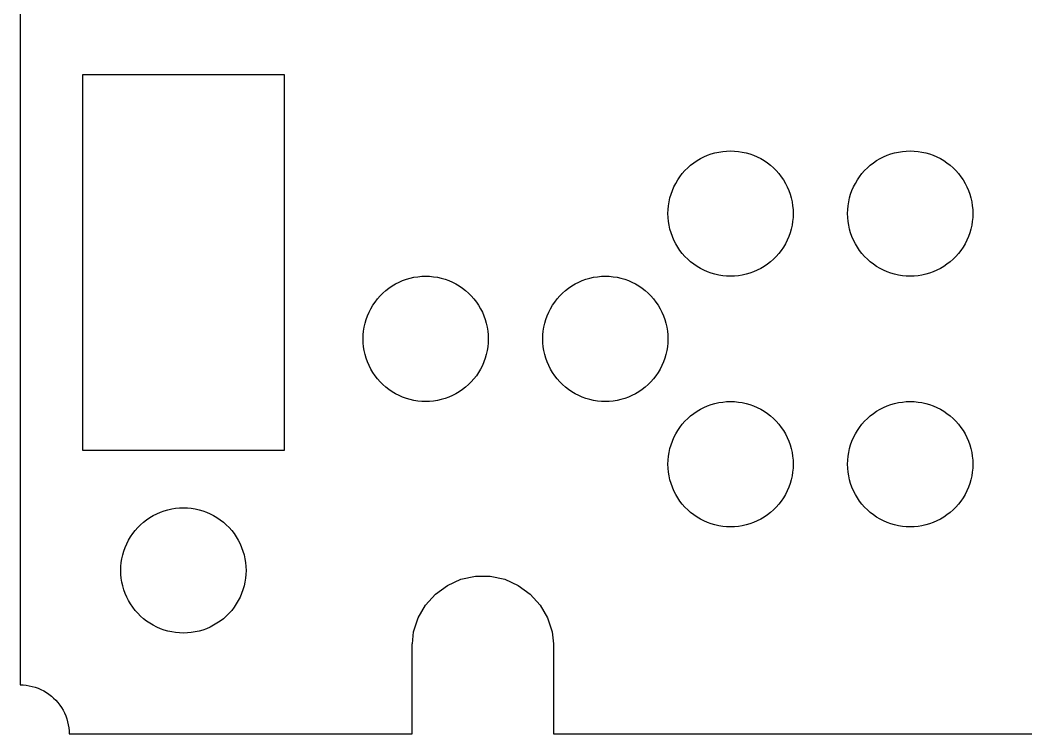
# Model space of a CAD drawing. Header units: metres. Extents: x -184 to 184, y -131 to 131.
# Drawn here: x -183.5 to 1.2, y -131 to 0 of the extents above; entities that cross this region are included whole.
import ezdxf

# ---------------------------------------------------------------- set-up
doc = ezdxf.new("R2010")
doc.units = ezdxf.units.M

msp = doc.modelspace()

# ---------------------------------------------------------------- linework, layer by layer
for p, q in [((-183.5, 122), (-183.5, -122)), ((-172, -79), (-172, -10)), ((-172, -10), (-135, -10)), ((-135, -10), (-135, -79)), ((-53.7221, -24.0227), (-53, -24)), ((-53, -24), (-52.2779, -24.0227)), ((-20.7221, -24.0227), (-20, -24)), ((-20, -24), (-19.2779, -24.0227)), ((-59.7595, -26.1963), (-59.162, -25.7902)), ((-59.162, -25.7902), (-58.5402, -25.4225)), ((-58.5402, -25.4225), (-57.8965, -25.0945)), ((-57.8965, -25.0945), (-57.2334, -24.8076)), ((-57.2334, -24.8076), (-56.5537, -24.5629)), ((-56.5537, -24.5629), (-55.8599, -24.3613)), ((-55.8599, -24.3613), (-55.1549, -24.2037)), ((-55.1549, -24.2037), (-54.4413, -24.0907)), ((-54.4413, -24.0907), (-53.7221, -24.0227)), ((-52.2779, -24.0227), (-51.5587, -24.0907)), ((-51.5587, -24.0907), (-50.8451, -24.2037)), ((-50.8451, -24.2037), (-50.1401, -24.3613)), ((-50.1401, -24.3613), (-49.4463, -24.5629)), ((-49.4463, -24.5629), (-48.7666, -24.8076)), ((-48.7666, -24.8076), (-48.1035, -25.0945)), ((-48.1035, -25.0945), (-47.4598, -25.4225)), ((-47.4598, -25.4225), (-46.838, -25.7902)), ((-46.838, -25.7902), (-46.2405, -26.1963)), ((-26.7595, -26.1963), (-26.162, -25.7902)), ((-26.162, -25.7902), (-25.5402, -25.4225)), ((-25.5402, -25.4225), (-24.8965, -25.0945)), ((-24.8965, -25.0945), (-24.2334, -24.8076)), ((-24.2334, -24.8076), (-23.5537, -24.5629)), ((-23.5537, -24.5629), (-22.8599, -24.3613)), ((-22.8599, -24.3613), (-22.1549, -24.2037)), ((-22.1549, -24.2037), (-21.4413, -24.0907)), ((-21.4413, -24.0907), (-20.7221, -24.0227)), ((-19.2779, -24.0227), (-18.5587, -24.0907)), ((-18.5587, -24.0907), (-17.8451, -24.2037)), ((-17.8451, -24.2037), (-17.1401, -24.3613)), ((-17.1401, -24.3613), (-16.4463, -24.5629)), ((-16.4463, -24.5629), (-15.7666, -24.8076)), ((-15.7666, -24.8076), (-15.1035, -25.0945)), ((-15.1035, -25.0945), (-14.4598, -25.4225)), ((-14.4598, -25.4225), (-13.838, -25.7902)), ((-13.838, -25.7902), (-13.2405, -26.1963)), ((-61.8609, -28.1696), (-61.3831, -27.6277)), ((-61.3831, -27.6277), (-60.8723, -27.1169)), ((-60.8723, -27.1169), (-60.3304, -26.6391)), ((-60.3304, -26.6391), (-59.7595, -26.1963)), ((-46.2405, -26.1963), (-45.6696, -26.6391)), ((-45.6696, -26.6391), (-45.1277, -27.1169)), ((-45.1277, -27.1169), (-44.6169, -27.6277)), ((-44.6169, -27.6277), (-44.1391, -28.1696)), ((-28.8609, -28.1696), (-28.3831, -27.6277)), ((-28.3831, -27.6277), (-27.8723, -27.1169)), ((-27.8723, -27.1169), (-27.3304, -26.6391)), ((-27.3304, -26.6391), (-26.7595, -26.1963)), ((-13.2405, -26.1963), (-12.6696, -26.6391)), ((-12.6696, -26.6391), (-12.1277, -27.1169)), ((-12.1277, -27.1169), (-11.6169, -27.6277)), ((-11.6169, -27.6277), (-11.1391, -28.1696)), ((-63.0775, -29.9598), (-62.7098, -29.338)), ((-62.7098, -29.338), (-62.3037, -28.7405)), ((-62.3037, -28.7405), (-61.8609, -28.1696)), ((-44.1391, -28.1696), (-43.6963, -28.7405)), ((-43.6963, -28.7405), (-43.2902, -29.338)), ((-43.2902, -29.338), (-42.9225, -29.9598)), ((-30.0775, -29.9598), (-29.7098, -29.338)), ((-29.7098, -29.338), (-29.3037, -28.7405)), ((-29.3037, -28.7405), (-28.8609, -28.1696)), ((-11.1391, -28.1696), (-10.6963, -28.7405)), ((-10.6963, -28.7405), (-10.2902, -29.338)), ((-10.2902, -29.338), (-9.92247, -29.9598)), ((-63.9371, -31.9463), (-63.6924, -31.2666)), ((-63.6924, -31.2666), (-63.4055, -30.6035)), ((-63.4055, -30.6035), (-63.0775, -29.9598)), ((-42.9225, -29.9598), (-42.5945, -30.6035)), ((-42.5945, -30.6035), (-42.3076, -31.2666)), ((-42.3076, -31.2666), (-42.0629, -31.9463)), ((-30.9371, -31.9463), (-30.6924, -31.2666)), ((-30.6924, -31.2666), (-30.4055, -30.6035)), ((-30.4055, -30.6035), (-30.0775, -29.9598)), ((-9.92247, -29.9598), (-9.59448, -30.6035)), ((-9.59448, -30.6035), (-9.30756, -31.2666)), ((-9.30756, -31.2666), (-9.06284, -31.9463)), ((-64.2963, -33.3451), (-64.1387, -32.6401)), ((-64.1387, -32.6401), (-63.9371, -31.9463)), ((-42.0629, -31.9463), (-41.8613, -32.6401)), ((-41.8613, -32.6401), (-41.7037, -33.3451)), ((-31.2963, -33.3451), (-31.1387, -32.6401)), ((-31.1387, -32.6401), (-30.9371, -31.9463)), ((-9.06284, -31.9463), (-8.86128, -32.6401)), ((-8.86128, -32.6401), (-8.70369, -33.3451)), ((-64.5, -35.5), (-64.4773, -34.7779)), ((-64.4773, -34.7779), (-64.4093, -34.0587)), ((-64.4093, -34.0587), (-64.2963, -33.3451)), ((-41.7037, -33.3451), (-41.5907, -34.0587)), ((-41.5907, -34.0587), (-41.5227, -34.7779)), ((-41.5227, -34.7779), (-41.5, -35.5)), ((-31.5, -35.5), (-31.4773, -34.7779)), ((-31.4773, -34.7779), (-31.4093, -34.0587)), ((-31.4093, -34.0587), (-31.2963, -33.3451)), ((-8.70369, -33.3451), (-8.59067, -34.0587)), ((-8.59067, -34.0587), (-8.52269, -34.7779)), ((-8.52269, -34.7779), (-8.5, -35.5)), ((-64.4773, -36.2221), (-64.5, -35.5)), ((-64.4093, -36.9413), (-64.4773, -36.2221)), ((-64.2963, -37.6549), (-64.4093, -36.9413)), ((-41.5907, -36.9413), (-41.7037, -37.6549)), ((-41.5227, -36.2221), (-41.5907, -36.9413)), ((-41.5, -35.5), (-41.5227, -36.2221)), ((-31.4773, -36.2221), (-31.5, -35.5)), ((-31.4093, -36.9413), (-31.4773, -36.2221)), ((-31.2963, -37.6549), (-31.4093, -36.9413)), ((-8.59067, -36.9413), (-8.70369, -37.6549)), ((-8.52269, -36.2221), (-8.59067, -36.9413)), ((-8.5, -35.5), (-8.52269, -36.2221)), ((-64.1387, -38.3599), (-64.2963, -37.6549)), ((-63.9371, -39.0537), (-64.1387, -38.3599)), ((-41.8613, -38.3599), (-42.0629, -39.0537)), ((-41.7037, -37.6549), (-41.8613, -38.3599)), ((-31.1387, -38.3599), (-31.2963, -37.6549)), ((-30.9371, -39.0537), (-31.1387, -38.3599)), ((-8.86128, -38.3599), (-9.06284, -39.0537)), ((-8.70369, -37.6549), (-8.86128, -38.3599)), ((-63.6924, -39.7334), (-63.9371, -39.0537)), ((-63.4055, -40.3965), (-63.6924, -39.7334)), ((-63.0775, -41.0402), (-63.4055, -40.3965)), ((-42.5945, -40.3965), (-42.9225, -41.0402)), ((-42.3076, -39.7334), (-42.5945, -40.3965)), ((-42.0629, -39.0537), (-42.3076, -39.7334)), ((-30.6924, -39.7334), (-30.9371, -39.0537)), ((-30.4055, -40.3965), (-30.6924, -39.7334)), ((-30.0775, -41.0402), (-30.4055, -40.3965)), ((-9.59448, -40.3965), (-9.92247, -41.0402)), ((-9.30756, -39.7334), (-9.59448, -40.3965)), ((-9.06284, -39.0537), (-9.30756, -39.7334)), ((-62.7098, -41.662), (-63.0775, -41.0402)), ((-62.3037, -42.2595), (-62.7098, -41.662)), ((-61.8609, -42.8304), (-62.3037, -42.2595)), ((-43.6963, -42.2595), (-44.1391, -42.8304)), ((-43.2902, -41.662), (-43.6963, -42.2595)), ((-42.9225, -41.0402), (-43.2902, -41.662)), ((-29.7098, -41.662), (-30.0775, -41.0402)), ((-29.3037, -42.2595), (-29.7098, -41.662)), ((-28.8609, -42.8304), (-29.3037, -42.2595)), ((-10.6963, -42.2595), (-11.1391, -42.8304)), ((-10.2902, -41.662), (-10.6963, -42.2595)), ((-9.92247, -41.0402), (-10.2902, -41.662)), ((-61.3831, -43.3723), (-61.8609, -42.8304)), ((-60.8723, -43.8831), (-61.3831, -43.3723)), ((-60.3304, -44.3609), (-60.8723, -43.8831)), ((-45.1277, -43.8831), (-45.6696, -44.3609)), ((-44.6169, -43.3723), (-45.1277, -43.8831)), ((-44.1391, -42.8304), (-44.6169, -43.3723)), ((-28.3831, -43.3723), (-28.8609, -42.8304)), ((-27.8723, -43.8831), (-28.3831, -43.3723)), ((-27.3304, -44.3609), (-27.8723, -43.8831)), ((-12.1277, -43.8831), (-12.6696, -44.3609)), ((-11.6169, -43.3723), (-12.1277, -43.8831)), ((-11.1391, -42.8304), (-11.6169, -43.3723)), ((-59.7595, -44.8037), (-60.3304, -44.3609)), ((-59.162, -45.2098), (-59.7595, -44.8037)), ((-58.5402, -45.5775), (-59.162, -45.2098)), ((-57.8965, -45.9055), (-58.5402, -45.5775)), ((-57.2334, -46.1924), (-57.8965, -45.9055)), ((-48.1035, -45.9055), (-48.7666, -46.1924)), ((-47.4598, -45.5775), (-48.1035, -45.9055)), ((-46.838, -45.2098), (-47.4598, -45.5775)), ((-46.2405, -44.8037), (-46.838, -45.2098)), ((-45.6696, -44.3609), (-46.2405, -44.8037)), ((-26.7595, -44.8037), (-27.3304, -44.3609)), ((-26.162, -45.2098), (-26.7595, -44.8037)), ((-25.5402, -45.5775), (-26.162, -45.2098)), ((-24.8965, -45.9055), (-25.5402, -45.5775)), ((-24.2334, -46.1924), (-24.8965, -45.9055)), ((-15.1035, -45.9055), (-15.7666, -46.1924)), ((-14.4598, -45.5775), (-15.1035, -45.9055)), ((-13.838, -45.2098), (-14.4598, -45.5775)), ((-13.2405, -44.8037), (-13.838, -45.2098)), ((-12.6696, -44.3609), (-13.2405, -44.8037)), ((-113.896, -48.0945), (-113.233, -47.8076)), ((-113.233, -47.8076), (-112.554, -47.5629)), ((-112.554, -47.5629), (-111.86, -47.3613)), ((-111.86, -47.3613), (-111.155, -47.2037)), ((-111.155, -47.2037), (-110.441, -47.0907)), ((-110.441, -47.0907), (-109.722, -47.0227)), ((-109.722, -47.0227), (-109, -47)), ((-109, -47), (-108.278, -47.0227)), ((-108.278, -47.0227), (-107.559, -47.0907)), ((-107.559, -47.0907), (-106.845, -47.2037)), ((-106.845, -47.2037), (-106.14, -47.3613)), ((-106.14, -47.3613), (-105.446, -47.5629)), ((-105.446, -47.5629), (-104.767, -47.8076)), ((-104.767, -47.8076), (-104.104, -48.0945)), ((-80.8965, -48.0945), (-80.2334, -47.8076)), ((-80.2334, -47.8076), (-79.5537, -47.5629)), ((-79.5537, -47.5629), (-78.8599, -47.3613)), ((-78.8599, -47.3613), (-78.1549, -47.2037)), ((-78.1549, -47.2037), (-77.4413, -47.0907)), ((-77.4413, -47.0907), (-76.7221, -47.0227)), ((-76.7221, -47.0227), (-76, -47)), ((-76, -47), (-75.2779, -47.0227)), ((-75.2779, -47.0227), (-74.5587, -47.0907)), ((-74.5587, -47.0907), (-73.8451, -47.2037)), ((-73.8451, -47.2037), (-73.1401, -47.3613)), ((-73.1401, -47.3613), (-72.4463, -47.5629)), ((-72.4463, -47.5629), (-71.7666, -47.8076)), ((-71.7666, -47.8076), (-71.1035, -48.0945)), ((-56.5537, -46.4371), (-57.2334, -46.1924)), ((-55.8599, -46.6387), (-56.5537, -46.4371)), ((-55.1549, -46.7963), (-55.8599, -46.6387)), ((-54.4413, -46.9093), (-55.1549, -46.7963)), ((-53.7221, -46.9773), (-54.4413, -46.9093)), ((-53, -47), (-53.7221, -46.9773)), ((-52.2779, -46.9773), (-53, -47)), ((-51.5587, -46.9093), (-52.2779, -46.9773)), ((-50.8451, -46.7963), (-51.5587, -46.9093)), ((-50.1401, -46.6387), (-50.8451, -46.7963)), ((-49.4463, -46.4371), (-50.1401, -46.6387)), ((-48.7666, -46.1924), (-49.4463, -46.4371)), ((-23.5537, -46.4371), (-24.2334, -46.1924)), ((-22.8599, -46.6387), (-23.5537, -46.4371)), ((-22.1549, -46.7963), (-22.8599, -46.6387)), ((-21.4413, -46.9093), (-22.1549, -46.7963)), ((-20.7221, -46.9773), (-21.4413, -46.9093)), ((-20, -47), (-20.7221, -46.9773)), ((-19.2779, -46.9773), (-20, -47)), ((-18.5587, -46.9093), (-19.2779, -46.9773)), ((-17.8451, -46.7963), (-18.5587, -46.9093)), ((-17.1401, -46.6387), (-17.8451, -46.7963)), ((-16.4463, -46.4371), (-17.1401, -46.6387)), ((-15.7666, -46.1924), (-16.4463, -46.4371)), ((-116.872, -50.1169), (-116.33, -49.6391)), ((-116.33, -49.6391), (-115.76, -49.1963)), ((-115.76, -49.1963), (-115.162, -48.7902)), ((-115.162, -48.7902), (-114.54, -48.4225)), ((-114.54, -48.4225), (-113.896, -48.0945)), ((-104.104, -48.0945), (-103.46, -48.4225)), ((-103.46, -48.4225), (-102.838, -48.7902)), ((-102.838, -48.7902), (-102.24, -49.1963)), ((-102.24, -49.1963), (-101.67, -49.6391)), ((-101.67, -49.6391), (-101.128, -50.1169)), ((-83.8723, -50.1169), (-83.3304, -49.6391)), ((-83.3304, -49.6391), (-82.7595, -49.1963)), ((-82.7595, -49.1963), (-82.162, -48.7902)), ((-82.162, -48.7902), (-81.5402, -48.4225)), ((-81.5402, -48.4225), (-80.8965, -48.0945)), ((-71.1035, -48.0945), (-70.4598, -48.4225)), ((-70.4598, -48.4225), (-69.838, -48.7902)), ((-69.838, -48.7902), (-69.2405, -49.1963)), ((-69.2405, -49.1963), (-68.6696, -49.6391)), ((-68.6696, -49.6391), (-68.1277, -50.1169)), ((-118.304, -51.7405), (-117.861, -51.1696)), ((-117.861, -51.1696), (-117.383, -50.6277)), ((-117.383, -50.6277), (-116.872, -50.1169)), ((-101.128, -50.1169), (-100.617, -50.6277)), ((-100.617, -50.6277), (-100.139, -51.1696)), ((-100.139, -51.1696), (-99.6963, -51.7405)), ((-85.3037, -51.7405), (-84.8609, -51.1696)), ((-84.8609, -51.1696), (-84.3831, -50.6277)), ((-84.3831, -50.6277), (-83.8723, -50.1169)), ((-68.1277, -50.1169), (-67.6169, -50.6277)), ((-67.6169, -50.6277), (-67.1391, -51.1696)), ((-67.1391, -51.1696), (-66.6963, -51.7405)), ((-119.406, -53.6035), (-119.078, -52.9598)), ((-119.078, -52.9598), (-118.71, -52.338)), ((-118.71, -52.338), (-118.304, -51.7405)), ((-99.6963, -51.7405), (-99.2902, -52.338)), ((-99.2902, -52.338), (-98.9225, -52.9598)), ((-98.9225, -52.9598), (-98.5945, -53.6035)), ((-86.4055, -53.6035), (-86.0775, -52.9598)), ((-86.0775, -52.9598), (-85.7098, -52.338)), ((-85.7098, -52.338), (-85.3037, -51.7405)), ((-66.6963, -51.7405), (-66.2902, -52.338)), ((-66.2902, -52.338), (-65.9225, -52.9598)), ((-65.9225, -52.9598), (-65.5945, -53.6035)), ((-120.139, -55.6401), (-119.937, -54.9463)), ((-119.937, -54.9463), (-119.692, -54.2666)), ((-119.692, -54.2666), (-119.406, -53.6035)), ((-98.5945, -53.6035), (-98.3076, -54.2666)), ((-98.3076, -54.2666), (-98.0629, -54.9463)), ((-98.0629, -54.9463), (-97.8613, -55.6401)), ((-87.1387, -55.6401), (-86.9371, -54.9463)), ((-86.9371, -54.9463), (-86.6924, -54.2666)), ((-86.6924, -54.2666), (-86.4055, -53.6035)), ((-65.5945, -53.6035), (-65.3076, -54.2666)), ((-65.3076, -54.2666), (-65.0629, -54.9463)), ((-65.0629, -54.9463), (-64.8613, -55.6401)), ((-120.477, -57.7779), (-120.409, -57.0587)), ((-120.409, -57.0587), (-120.296, -56.3451)), ((-120.296, -56.3451), (-120.139, -55.6401)), ((-97.8613, -55.6401), (-97.7037, -56.3451)), ((-97.7037, -56.3451), (-97.5907, -57.0587)), ((-97.5907, -57.0587), (-97.5227, -57.7779)), ((-87.4773, -57.7779), (-87.4093, -57.0587)), ((-87.4093, -57.0587), (-87.2963, -56.3451)), ((-87.2963, -56.3451), (-87.1387, -55.6401)), ((-64.8613, -55.6401), (-64.7037, -56.3451)), ((-64.7037, -56.3451), (-64.5907, -57.0587)), ((-64.5907, -57.0587), (-64.5227, -57.7779)), ((-120.5, -58.5), (-120.477, -57.7779)), ((-120.477, -59.2221), (-120.5, -58.5)), ((-97.5227, -57.7779), (-97.5, -58.5)), ((-97.5, -58.5), (-97.5227, -59.2221)), ((-87.5, -58.5), (-87.4773, -57.7779)), ((-87.4773, -59.2221), (-87.5, -58.5)), ((-64.5227, -57.7779), (-64.5, -58.5)), ((-64.5, -58.5), (-64.5227, -59.2221)), ((-120.409, -59.9413), (-120.477, -59.2221)), ((-120.296, -60.6549), (-120.409, -59.9413)), ((-120.139, -61.3599), (-120.296, -60.6549)), ((-97.7037, -60.6549), (-97.8613, -61.3599)), ((-97.5907, -59.9413), (-97.7037, -60.6549)), ((-97.5227, -59.2221), (-97.5907, -59.9413)), ((-87.4093, -59.9413), (-87.4773, -59.2221)), ((-87.2963, -60.6549), (-87.4093, -59.9413)), ((-87.1387, -61.3599), (-87.2963, -60.6549)), ((-64.7037, -60.6549), (-64.8613, -61.3599)), ((-64.5907, -59.9413), (-64.7037, -60.6549)), ((-64.5227, -59.2221), (-64.5907, -59.9413)), ((-119.937, -62.0537), (-120.139, -61.3599)), ((-119.692, -62.7334), (-119.937, -62.0537)), ((-119.406, -63.3965), (-119.692, -62.7334)), ((-98.3076, -62.7334), (-98.5945, -63.3965)), ((-98.0629, -62.0537), (-98.3076, -62.7334)), ((-97.8613, -61.3599), (-98.0629, -62.0537)), ((-86.9371, -62.0537), (-87.1387, -61.3599)), ((-86.6924, -62.7334), (-86.9371, -62.0537)), ((-86.4055, -63.3965), (-86.6924, -62.7334)), ((-65.3076, -62.7334), (-65.5945, -63.3965)), ((-65.0629, -62.0537), (-65.3076, -62.7334)), ((-64.8613, -61.3599), (-65.0629, -62.0537)), ((-119.078, -64.0402), (-119.406, -63.3965)), ((-118.71, -64.662), (-119.078, -64.0402)), ((-118.304, -65.2595), (-118.71, -64.662)), ((-99.2902, -64.662), (-99.6963, -65.2595)), ((-98.9225, -64.0402), (-99.2902, -64.662)), ((-98.5945, -63.3965), (-98.9225, -64.0402)), ((-86.0775, -64.0402), (-86.4055, -63.3965)), ((-85.7098, -64.662), (-86.0775, -64.0402)), ((-85.3037, -65.2595), (-85.7098, -64.662)), ((-66.2902, -64.662), (-66.6963, -65.2595)), ((-65.9225, -64.0402), (-66.2902, -64.662)), ((-65.5945, -63.3965), (-65.9225, -64.0402)), ((-117.861, -65.8304), (-118.304, -65.2595)), ((-117.383, -66.3723), (-117.861, -65.8304)), ((-116.872, -66.8831), (-117.383, -66.3723)), ((-100.617, -66.3723), (-101.128, -66.8831)), ((-100.139, -65.8304), (-100.617, -66.3723)), ((-99.6963, -65.2595), (-100.139, -65.8304)), ((-84.8609, -65.8304), (-85.3037, -65.2595)), ((-84.3831, -66.3723), (-84.8609, -65.8304)), ((-83.8723, -66.8831), (-84.3831, -66.3723)), ((-67.6169, -66.3723), (-68.1277, -66.8831)), ((-67.1391, -65.8304), (-67.6169, -66.3723)), ((-66.6963, -65.2595), (-67.1391, -65.8304)), ((-116.33, -67.3609), (-116.872, -66.8831)), ((-115.76, -67.8037), (-116.33, -67.3609)), ((-115.162, -68.2098), (-115.76, -67.8037)), ((-114.54, -68.5775), (-115.162, -68.2098)), ((-102.838, -68.2098), (-103.46, -68.5775)), ((-102.24, -67.8037), (-102.838, -68.2098)), ((-101.67, -67.3609), (-102.24, -67.8037)), ((-101.128, -66.8831), (-101.67, -67.3609)), ((-83.3304, -67.3609), (-83.8723, -66.8831)), ((-82.7595, -67.8037), (-83.3304, -67.3609)), ((-82.162, -68.2098), (-82.7595, -67.8037)), ((-81.5402, -68.5775), (-82.162, -68.2098)), ((-69.838, -68.2098), (-70.4598, -68.5775)), ((-69.2405, -67.8037), (-69.838, -68.2098)), ((-68.6696, -67.3609), (-69.2405, -67.8037)), ((-68.1277, -66.8831), (-68.6696, -67.3609)), ((-113.896, -68.9055), (-114.54, -68.5775)), ((-113.233, -69.1924), (-113.896, -68.9055)), ((-112.554, -69.4371), (-113.233, -69.1924)), ((-111.86, -69.6387), (-112.554, -69.4371)), ((-111.155, -69.7963), (-111.86, -69.6387)), ((-110.441, -69.9093), (-111.155, -69.7963)), ((-109.722, -69.9773), (-110.441, -69.9093)), ((-109, -70), (-109.722, -69.9773)), ((-108.278, -69.9773), (-109, -70)), ((-107.559, -69.9093), (-108.278, -69.9773)), ((-106.845, -69.7963), (-107.559, -69.9093)), ((-106.14, -69.6387), (-106.845, -69.7963)), ((-105.446, -69.4371), (-106.14, -69.6387)), ((-104.767, -69.1924), (-105.446, -69.4371)), ((-104.104, -68.9055), (-104.767, -69.1924)), ((-103.46, -68.5775), (-104.104, -68.9055)), ((-80.8965, -68.9055), (-81.5402, -68.5775)), ((-80.2334, -69.1924), (-80.8965, -68.9055)), ((-79.5537, -69.4371), (-80.2334, -69.1924)), ((-78.8599, -69.6387), (-79.5537, -69.4371)), ((-78.1549, -69.7963), (-78.8599, -69.6387)), ((-77.4413, -69.9093), (-78.1549, -69.7963)), ((-76.7221, -69.9773), (-77.4413, -69.9093)), ((-76, -70), (-76.7221, -69.9773)), ((-75.2779, -69.9773), (-76, -70)), ((-74.5587, -69.9093), (-75.2779, -69.9773)), ((-73.8451, -69.7963), (-74.5587, -69.9093)), ((-73.1401, -69.6387), (-73.8451, -69.7963)), ((-72.4463, -69.4371), (-73.1401, -69.6387)), ((-71.7666, -69.1924), (-72.4463, -69.4371)), ((-71.1035, -68.9055), (-71.7666, -69.1924)), ((-70.4598, -68.5775), (-71.1035, -68.9055)), ((-55.8599, -70.3613), (-55.1549, -70.2037)), ((-55.1549, -70.2037), (-54.4413, -70.0907)), ((-54.4413, -70.0907), (-53.7221, -70.0227)), ((-53.7221, -70.0227), (-53, -70)), ((-53, -70), (-52.2779, -70.0227)), ((-52.2779, -70.0227), (-51.5587, -70.0907)), ((-51.5587, -70.0907), (-50.8451, -70.2037)), ((-50.8451, -70.2037), (-50.1401, -70.3613)), ((-22.8599, -70.3613), (-22.1549, -70.2037)), ((-22.1549, -70.2037), (-21.4413, -70.0907)), ((-21.4413, -70.0907), (-20.7221, -70.0227)), ((-20.7221, -70.0227), (-20, -70)), ((-20, -70), (-19.2779, -70.0227)), ((-19.2779, -70.0227), (-18.5587, -70.0907)), ((-18.5587, -70.0907), (-17.8451, -70.2037)), ((-17.8451, -70.2037), (-17.1401, -70.3613)), ((-59.7595, -72.1963), (-59.162, -71.7902)), ((-59.162, -71.7902), (-58.5402, -71.4225)), ((-58.5402, -71.4225), (-57.8965, -71.0945)), ((-57.8965, -71.0945), (-57.2334, -70.8076)), ((-57.2334, -70.8076), (-56.5537, -70.5629)), ((-56.5537, -70.5629), (-55.8599, -70.3613)), ((-50.1401, -70.3613), (-49.4463, -70.5629)), ((-49.4463, -70.5629), (-48.7666, -70.8076)), ((-48.7666, -70.8076), (-48.1035, -71.0945)), ((-48.1035, -71.0945), (-47.4598, -71.4225)), ((-47.4598, -71.4225), (-46.838, -71.7902)), ((-46.838, -71.7902), (-46.2405, -72.1963)), ((-26.7595, -72.1963), (-26.162, -71.7902)), ((-26.162, -71.7902), (-25.5402, -71.4225)), ((-25.5402, -71.4225), (-24.8965, -71.0945)), ((-24.8965, -71.0945), (-24.2334, -70.8076)), ((-24.2334, -70.8076), (-23.5537, -70.5629)), ((-23.5537, -70.5629), (-22.8599, -70.3613)), ((-17.1401, -70.3613), (-16.4463, -70.5629)), ((-16.4463, -70.5629), (-15.7666, -70.8076)), ((-15.7666, -70.8076), (-15.1035, -71.0945)), ((-15.1035, -71.0945), (-14.4598, -71.4225)), ((-14.4598, -71.4225), (-13.838, -71.7902)), ((-13.838, -71.7902), (-13.2405, -72.1963)), ((-61.8609, -74.1696), (-61.3831, -73.6277)), ((-61.3831, -73.6277), (-60.8723, -73.1169)), ((-60.8723, -73.1169), (-60.3304, -72.6391)), ((-60.3304, -72.6391), (-59.7595, -72.1963)), ((-46.2405, -72.1963), (-45.6696, -72.6391)), ((-45.6696, -72.6391), (-45.1277, -73.1169)), ((-45.1277, -73.1169), (-44.6169, -73.6277)), ((-44.6169, -73.6277), (-44.1391, -74.1696)), ((-28.8609, -74.1696), (-28.3831, -73.6277)), ((-28.3831, -73.6277), (-27.8723, -73.1169)), ((-27.8723, -73.1169), (-27.3304, -72.6391)), ((-27.3304, -72.6391), (-26.7595, -72.1963)), ((-13.2405, -72.1963), (-12.6696, -72.6391)), ((-12.6696, -72.6391), (-12.1277, -73.1169)), ((-12.1277, -73.1169), (-11.6169, -73.6277)), ((-11.6169, -73.6277), (-11.1391, -74.1696)), ((-63.0775, -75.9598), (-62.7098, -75.338)), ((-62.7098, -75.338), (-62.3037, -74.7405)), ((-62.3037, -74.7405), (-61.8609, -74.1696)), ((-44.1391, -74.1696), (-43.6963, -74.7405)), ((-43.6963, -74.7405), (-43.2902, -75.338)), ((-43.2902, -75.338), (-42.9225, -75.9598)), ((-30.0775, -75.9598), (-29.7098, -75.338)), ((-29.7098, -75.338), (-29.3037, -74.7405)), ((-29.3037, -74.7405), (-28.8609, -74.1696)), ((-11.1391, -74.1696), (-10.6963, -74.7405)), ((-10.6963, -74.7405), (-10.2902, -75.338)), ((-10.2902, -75.338), (-9.92247, -75.9598)), ((-63.9371, -77.9463), (-63.6924, -77.2666)), ((-63.6924, -77.2666), (-63.4055, -76.6035)), ((-63.4055, -76.6035), (-63.0775, -75.9598)), ((-42.9225, -75.9598), (-42.5945, -76.6035)), ((-42.5945, -76.6035), (-42.3076, -77.2666)), ((-42.3076, -77.2666), (-42.0629, -77.9463)), ((-30.9371, -77.9463), (-30.6924, -77.2666)), ((-30.6924, -77.2666), (-30.4055, -76.6035)), ((-30.4055, -76.6035), (-30.0775, -75.9598)), ((-9.92247, -75.9598), (-9.59448, -76.6035)), ((-9.59448, -76.6035), (-9.30756, -77.2666)), ((-9.30756, -77.2666), (-9.06284, -77.9463)), ((-135, -79), (-172, -79)), ((-64.4093, -80.0587), (-64.2963, -79.3451)), ((-64.2963, -79.3451), (-64.1387, -78.6401)), ((-64.1387, -78.6401), (-63.9371, -77.9463)), ((-42.0629, -77.9463), (-41.8613, -78.6401)), ((-41.8613, -78.6401), (-41.7037, -79.3451)), ((-41.7037, -79.3451), (-41.5907, -80.0587)), ((-31.4093, -80.0587), (-31.2963, -79.3451)), ((-31.2963, -79.3451), (-31.1387, -78.6401)), ((-31.1387, -78.6401), (-30.9371, -77.9463)), ((-9.06284, -77.9463), (-8.86128, -78.6401)), ((-8.86128, -78.6401), (-8.70369, -79.3451)), ((-8.70369, -79.3451), (-8.59067, -80.0587)), ((-64.5, -81.5), (-64.4773, -80.7779)), ((-64.4773, -80.7779), (-64.4093, -80.0587)), ((-41.5907, -80.0587), (-41.5227, -80.7779)), ((-41.5227, -80.7779), (-41.5, -81.5)), ((-31.5, -81.5), (-31.4773, -80.7779)), ((-31.4773, -80.7779), (-31.4093, -80.0587)), ((-8.59067, -80.0587), (-8.52269, -80.7779)), ((-8.52269, -80.7779), (-8.5, -81.5)), ((-64.4773, -82.2221), (-64.5, -81.5)), ((-64.4093, -82.9413), (-64.4773, -82.2221)), ((-64.2963, -83.6549), (-64.4093, -82.9413)), ((-41.5907, -82.9413), (-41.7037, -83.6549)), ((-41.5227, -82.2221), (-41.5907, -82.9413)), ((-41.5, -81.5), (-41.5227, -82.2221)), ((-31.4773, -82.2221), (-31.5, -81.5)), ((-31.4093, -82.9413), (-31.4773, -82.2221)), ((-31.2963, -83.6549), (-31.4093, -82.9413)), ((-8.59067, -82.9413), (-8.70369, -83.6549)), ((-8.52269, -82.2221), (-8.59067, -82.9413)), ((-8.5, -81.5), (-8.52269, -82.2221)), ((-64.1387, -84.3599), (-64.2963, -83.6549)), ((-63.9371, -85.0537), (-64.1387, -84.3599)), ((-41.8613, -84.3599), (-42.0629, -85.0537)), ((-41.7037, -83.6549), (-41.8613, -84.3599)), ((-31.1387, -84.3599), (-31.2963, -83.6549)), ((-30.9371, -85.0537), (-31.1387, -84.3599)), ((-8.86128, -84.3599), (-9.06284, -85.0537)), ((-8.70369, -83.6549), (-8.86128, -84.3599)), ((-63.6924, -85.7334), (-63.9371, -85.0537)), ((-63.4055, -86.3965), (-63.6924, -85.7334)), ((-63.0775, -87.0402), (-63.4055, -86.3965)), ((-42.5945, -86.3965), (-42.9225, -87.0402)), ((-42.3076, -85.7334), (-42.5945, -86.3965)), ((-42.0629, -85.0537), (-42.3076, -85.7334)), ((-30.6924, -85.7334), (-30.9371, -85.0537)), ((-30.4055, -86.3965), (-30.6924, -85.7334)), ((-30.0775, -87.0402), (-30.4055, -86.3965)), ((-9.59448, -86.3965), (-9.92247, -87.0402)), ((-9.30756, -85.7334), (-9.59448, -86.3965)), ((-9.06284, -85.0537), (-9.30756, -85.7334)), ((-62.7098, -87.662), (-63.0775, -87.0402)), ((-62.3037, -88.2595), (-62.7098, -87.662)), ((-61.8609, -88.8304), (-62.3037, -88.2595)), ((-43.6963, -88.2595), (-44.1391, -88.8304)), ((-43.2902, -87.662), (-43.6963, -88.2595)), ((-42.9225, -87.0402), (-43.2902, -87.662)), ((-29.7098, -87.662), (-30.0775, -87.0402)), ((-29.3037, -88.2595), (-29.7098, -87.662)), ((-28.8609, -88.8304), (-29.3037, -88.2595)), ((-10.6963, -88.2595), (-11.1391, -88.8304)), ((-10.2902, -87.662), (-10.6963, -88.2595)), ((-9.92247, -87.0402), (-10.2902, -87.662)), ((-158.396, -90.5945), (-157.733, -90.3076)), ((-157.733, -90.3076), (-157.054, -90.0629)), ((-157.054, -90.0629), (-156.36, -89.8613)), ((-156.36, -89.8613), (-155.655, -89.7037)), ((-155.655, -89.7037), (-154.941, -89.5907)), ((-154.941, -89.5907), (-154.222, -89.5227)), ((-154.222, -89.5227), (-153.5, -89.5)), ((-153.5, -89.5), (-152.778, -89.5227)), ((-152.778, -89.5227), (-152.059, -89.5907)), ((-152.059, -89.5907), (-151.345, -89.7037)), ((-151.345, -89.7037), (-150.64, -89.8613)), ((-150.64, -89.8613), (-149.946, -90.0629)), ((-149.946, -90.0629), (-149.267, -90.3076)), ((-149.267, -90.3076), (-148.604, -90.5945)), ((-61.3831, -89.3723), (-61.8609, -88.8304)), ((-60.8723, -89.8831), (-61.3831, -89.3723)), ((-60.3304, -90.3609), (-60.8723, -89.8831)), ((-59.7595, -90.8037), (-60.3304, -90.3609)), ((-45.6696, -90.3609), (-46.2405, -90.8037)), ((-45.1277, -89.8831), (-45.6696, -90.3609)), ((-44.6169, -89.3723), (-45.1277, -89.8831)), ((-44.1391, -88.8304), (-44.6169, -89.3723)), ((-28.3831, -89.3723), (-28.8609, -88.8304)), ((-27.8723, -89.8831), (-28.3831, -89.3723)), ((-27.3304, -90.3609), (-27.8723, -89.8831)), ((-26.7595, -90.8037), (-27.3304, -90.3609)), ((-12.6696, -90.3609), (-13.2405, -90.8037)), ((-12.1277, -89.8831), (-12.6696, -90.3609)), ((-11.6169, -89.3723), (-12.1277, -89.8831)), ((-11.1391, -88.8304), (-11.6169, -89.3723)), ((-161.372, -92.6169), (-160.83, -92.1391)), ((-160.83, -92.1391), (-160.26, -91.6963)), ((-160.26, -91.6963), (-159.662, -91.2902)), ((-159.662, -91.2902), (-159.04, -90.9225)), ((-159.04, -90.9225), (-158.396, -90.5945)), ((-148.604, -90.5945), (-147.96, -90.9225)), ((-147.96, -90.9225), (-147.338, -91.2902)), ((-147.338, -91.2902), (-146.74, -91.6963)), ((-146.74, -91.6963), (-146.17, -92.1391)), ((-146.17, -92.1391), (-145.628, -92.6169)), ((-59.162, -91.2098), (-59.7595, -90.8037)), ((-58.5402, -91.5775), (-59.162, -91.2098)), ((-57.8965, -91.9055), (-58.5402, -91.5775)), ((-57.2334, -92.1924), (-57.8965, -91.9055)), ((-56.5537, -92.4371), (-57.2334, -92.1924)), ((-48.7666, -92.1924), (-49.4463, -92.4371)), ((-48.1035, -91.9055), (-48.7666, -92.1924)), ((-47.4598, -91.5775), (-48.1035, -91.9055)), ((-46.838, -91.2098), (-47.4598, -91.5775)), ((-46.2405, -90.8037), (-46.838, -91.2098)), ((-26.162, -91.2098), (-26.7595, -90.8037)), ((-25.5402, -91.5775), (-26.162, -91.2098)), ((-24.8965, -91.9055), (-25.5402, -91.5775)), ((-24.2334, -92.1924), (-24.8965, -91.9055)), ((-23.5537, -92.4371), (-24.2334, -92.1924)), ((-15.7666, -92.1924), (-16.4463, -92.4371)), ((-15.1035, -91.9055), (-15.7666, -92.1924)), ((-14.4598, -91.5775), (-15.1035, -91.9055)), ((-13.838, -91.2098), (-14.4598, -91.5775)), ((-13.2405, -90.8037), (-13.838, -91.2098)), ((-162.804, -94.2405), (-162.361, -93.6696)), ((-162.361, -93.6696), (-161.883, -93.1277)), ((-161.883, -93.1277), (-161.372, -92.6169)), ((-145.628, -92.6169), (-145.117, -93.1277)), ((-145.117, -93.1277), (-144.639, -93.6696)), ((-144.639, -93.6696), (-144.196, -94.2405)), ((-55.8599, -92.6387), (-56.5537, -92.4371)), ((-55.1549, -92.7963), (-55.8599, -92.6387)), ((-54.4413, -92.9093), (-55.1549, -92.7963)), ((-53.7221, -92.9773), (-54.4413, -92.9093)), ((-53, -93), (-53.7221, -92.9773)), ((-52.2779, -92.9773), (-53, -93)), ((-51.5587, -92.9093), (-52.2779, -92.9773)), ((-50.8451, -92.7963), (-51.5587, -92.9093)), ((-50.1401, -92.6387), (-50.8451, -92.7963)), ((-49.4463, -92.4371), (-50.1401, -92.6387)), ((-22.8599, -92.6387), (-23.5537, -92.4371)), ((-22.1549, -92.7963), (-22.8599, -92.6387)), ((-21.4413, -92.9093), (-22.1549, -92.7963)), ((-20.7221, -92.9773), (-21.4413, -92.9093)), ((-20, -93), (-20.7221, -92.9773)), ((-19.2779, -92.9773), (-20, -93)), ((-18.5587, -92.9093), (-19.2779, -92.9773)), ((-17.8451, -92.7963), (-18.5587, -92.9093)), ((-17.1401, -92.6387), (-17.8451, -92.7963)), ((-16.4463, -92.4371), (-17.1401, -92.6387)), ((-163.906, -96.1035), (-163.578, -95.4598)), ((-163.578, -95.4598), (-163.21, -94.838)), ((-163.21, -94.838), (-162.804, -94.2405)), ((-144.196, -94.2405), (-143.79, -94.838)), ((-143.79, -94.838), (-143.422, -95.4598)), ((-143.422, -95.4598), (-143.094, -96.1035)), ((-164.639, -98.1401), (-164.437, -97.4463)), ((-164.437, -97.4463), (-164.192, -96.7666)), ((-164.192, -96.7666), (-163.906, -96.1035)), ((-143.094, -96.1035), (-142.808, -96.7666)), ((-142.808, -96.7666), (-142.563, -97.4463)), ((-142.563, -97.4463), (-142.361, -98.1401)), ((-164.977, -100.278), (-164.909, -99.5587)), ((-164.909, -99.5587), (-164.796, -98.8451)), ((-164.796, -98.8451), (-164.639, -98.1401)), ((-142.361, -98.1401), (-142.204, -98.8451)), ((-142.204, -98.8451), (-142.091, -99.5587)), ((-142.091, -99.5587), (-142.023, -100.278)), ((-165, -101), (-164.977, -100.278)), ((-164.977, -101.722), (-165, -101)), ((-142.023, -100.278), (-142, -101)), ((-142, -101), (-142.023, -101.722)), ((-164.909, -102.441), (-164.977, -101.722)), ((-164.796, -103.155), (-164.909, -102.441)), ((-164.639, -103.86), (-164.796, -103.155)), ((-142.204, -103.155), (-142.361, -103.86)), ((-142.091, -102.441), (-142.204, -103.155)), ((-142.023, -101.722), (-142.091, -102.441)), ((-105, -103.742), (-102.517, -102.636)), ((-102.517, -102.636), (-99.8589, -102.071)), ((-99.8589, -102.071), (-97.1411, -102.071)), ((-97.1411, -102.071), (-94.4828, -102.636)), ((-94.4828, -102.636), (-92, -103.742)), ((-164.437, -104.554), (-164.639, -103.86)), ((-164.192, -105.233), (-164.437, -104.554)), ((-163.906, -105.896), (-164.192, -105.233)), ((-142.808, -105.233), (-143.094, -105.896)), ((-142.563, -104.554), (-142.808, -105.233)), ((-142.361, -103.86), (-142.563, -104.554)), ((-107.199, -105.339), (-105, -103.742)), ((-92, -103.742), (-89.8013, -105.339)), ((-163.578, -106.54), (-163.906, -105.896)), ((-163.21, -107.162), (-163.578, -106.54)), ((-143.422, -106.54), (-143.79, -107.162)), ((-143.094, -105.896), (-143.422, -106.54)), ((-109.017, -107.359), (-107.199, -105.339)), ((-89.8013, -105.339), (-87.9828, -107.359)), ((-162.804, -107.76), (-163.21, -107.162)), ((-162.361, -108.33), (-162.804, -107.76)), ((-161.883, -108.872), (-162.361, -108.33)), ((-161.372, -109.383), (-161.883, -108.872)), ((-145.117, -108.872), (-145.628, -109.383)), ((-144.639, -108.33), (-145.117, -108.872)), ((-144.196, -107.76), (-144.639, -108.33)), ((-143.79, -107.162), (-144.196, -107.76)), ((-110.376, -109.712), (-109.017, -107.359)), ((-87.9828, -107.359), (-86.6239, -109.712)), ((-160.83, -109.861), (-161.372, -109.383)), ((-160.26, -110.304), (-160.83, -109.861)), ((-159.662, -110.71), (-160.26, -110.304)), ((-159.04, -111.078), (-159.662, -110.71)), ((-147.338, -110.71), (-147.96, -111.078)), ((-146.74, -110.304), (-147.338, -110.71)), ((-146.17, -109.861), (-146.74, -110.304)), ((-145.628, -109.383), (-146.17, -109.861)), ((-111.216, -112.297), (-110.376, -109.712)), ((-86.6239, -109.712), (-85.7841, -112.297)), ((-158.396, -111.406), (-159.04, -111.078)), ((-157.733, -111.692), (-158.396, -111.406)), ((-157.054, -111.937), (-157.733, -111.692)), ((-156.36, -112.139), (-157.054, -111.937)), ((-155.655, -112.296), (-156.36, -112.139)), ((-154.941, -112.409), (-155.655, -112.296)), ((-154.222, -112.477), (-154.941, -112.409)), ((-153.5, -112.5), (-154.222, -112.477)), ((-152.778, -112.477), (-153.5, -112.5)), ((-152.059, -112.409), (-152.778, -112.477)), ((-151.345, -112.296), (-152.059, -112.409)), ((-150.64, -112.139), (-151.345, -112.296)), ((-149.946, -111.937), (-150.64, -112.139)), ((-149.267, -111.692), (-149.946, -111.937)), ((-148.604, -111.406), (-149.267, -111.692)), ((-147.96, -111.078), (-148.604, -111.406)), ((-111.447, -114.5), (-111.216, -112.297)), ((-85.7841, -112.297), (-85.5526, -114.5)), ((-111.5, -114.5), (-111.447, -114.5)), ((-111.5, -131), (-111.5, -114.5)), ((-85.5526, -114.5), (-85.5, -114.5)), ((-85.5, -114.5), (-85.5, -131)), ((-183.5, -122), (-182.935, -122.018)), ((-182.935, -122.018), (-182.372, -122.071)), ((-182.372, -122.071), (-181.814, -122.159)), ((-181.814, -122.159), (-181.262, -122.283)), ((-181.262, -122.283), (-180.719, -122.44)), ((-180.719, -122.44), (-180.187, -122.632)), ((-180.187, -122.632), (-179.668, -122.857)), ((-179.668, -122.857), (-179.164, -123.113)), ((-179.164, -123.113), (-178.678, -123.401)), ((-178.678, -123.401), (-178.21, -123.719)), ((-178.21, -123.719), (-177.763, -124.065)), ((-177.763, -124.065), (-177.339, -124.439)), ((-177.339, -124.439), (-176.939, -124.839)), ((-176.939, -124.839), (-176.565, -125.263)), ((-176.565, -125.263), (-176.219, -125.71)), ((-176.219, -125.71), (-175.901, -126.178)), ((-175.901, -126.178), (-175.613, -126.664)), ((-175.613, -126.664), (-175.357, -127.168)), ((-175.357, -127.168), (-175.132, -127.687)), ((-175.132, -127.687), (-174.94, -128.219)), ((-174.94, -128.219), (-174.783, -128.762)), ((-174.783, -128.762), (-174.659, -129.314)), ((-174.659, -129.314), (-174.571, -129.872)), ((-174.571, -129.872), (-174.518, -130.435)), ((-174.518, -130.435), (-174.5, -131)), ((-174.5, -131), (-111.5, -131)), ((-85.5, -131), (85.5, -131))]:
    msp.add_line(p, q)

doc.saveas('drawing.dxf')
